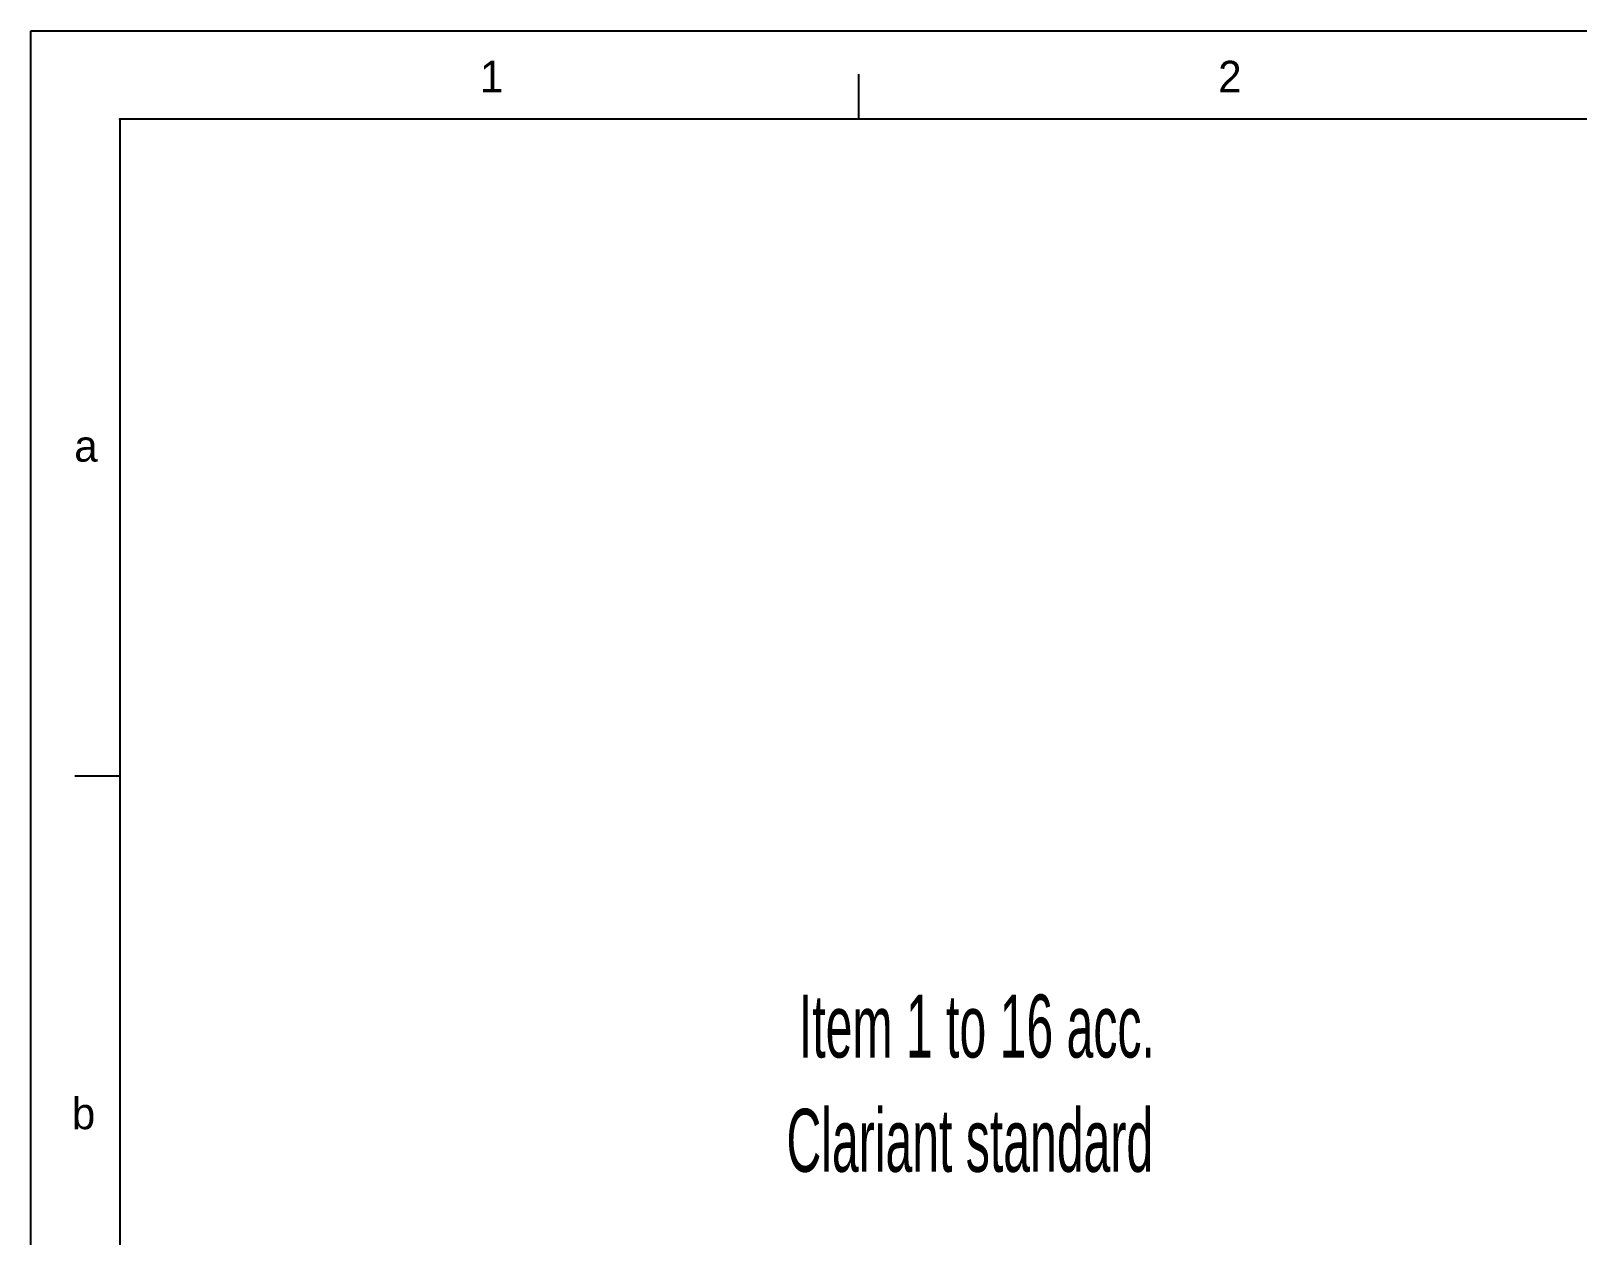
# Model space of a CAD drawing. Extents: x 77471 to 85881, y 26709 to 38599.
# Drawn here: x 77472 to 79189, y 37259 to 38597 of the extents above; entities that cross this region are included whole.
import ezdxf
from ezdxf.enums import TextEntityAlignment as Align

# ---------------------------------------------------------------- set-up
doc = ezdxf.new("R2010")
doc.units = 0
doc.header["$MEASUREMENT"] = 0
for name, color, linetype in [('1', 7, 'CONTINUOUS'), ('10', 7, 'CONTINUOUS'), ('17', 7, 'CONTINUOUS')]:
    doc.layers.add(name, color=color, linetype=linetype)
doc.styles.get("Standard").update_dxf_attribs({"font": 'txt', "height": 0.2})

msp = doc.modelspace()

# ---------------------------------------------------------------- linework, layer by layer
at = {"layer": '1', "color": 253, "linetype": 'Continuous'}
for p, q in [((78391.8, 38499), (78391.8, 38549)), ((77570.8, 37769), (77520.8, 37769))]:
    msp.add_line(p, q, dxfattribs=at)
msp.add_lwpolyline([(77570.8, 26809), (85780.8, 26809), (85780.8, 38499), (77570.8, 38499), (77570.8, 26809)], dxfattribs=at)
at = {"layer": '1', "color": 92, "linetype": 'Continuous'}
msp.add_point((77570.8, 38499), dxfattribs=at)
at = {"layer": '10', "color": 253, "linetype": 'Continuous'}
msp.add_lwpolyline([(77472.1, 38597.2), (85879.6, 38597.2), (85879.6, 26710.8), (77472.1, 26710.8), (77472.1, 38597.2)], dxfattribs=at)

# ---------------------------------------------------------------- texts
at = {"layer": '1', "color": 253, "linetype": 'Continuous'}
for s, p in [('1', (77970.8, 38529)), ('2', (78790.8, 38529)), ('a', (77520.2, 38118.5)), ('b', (77517.5, 37376.7))]:
    msp.add_text(s, height=35, dxfattribs=at).set_placement(p)
at = {"layer": '17', "color": 215, "linetype": 'Continuous', "width": 0.571429}
for s, p in [('Item 1 to 16 acc.', (78325.1, 37491.3)), ('Clariant standard', (78311.3, 37364.3))]:
    msp.add_text(s, height=70, dxfattribs=at).set_placement(p, align=Align.MIDDLE_LEFT)

doc.saveas('drawing.dxf')
